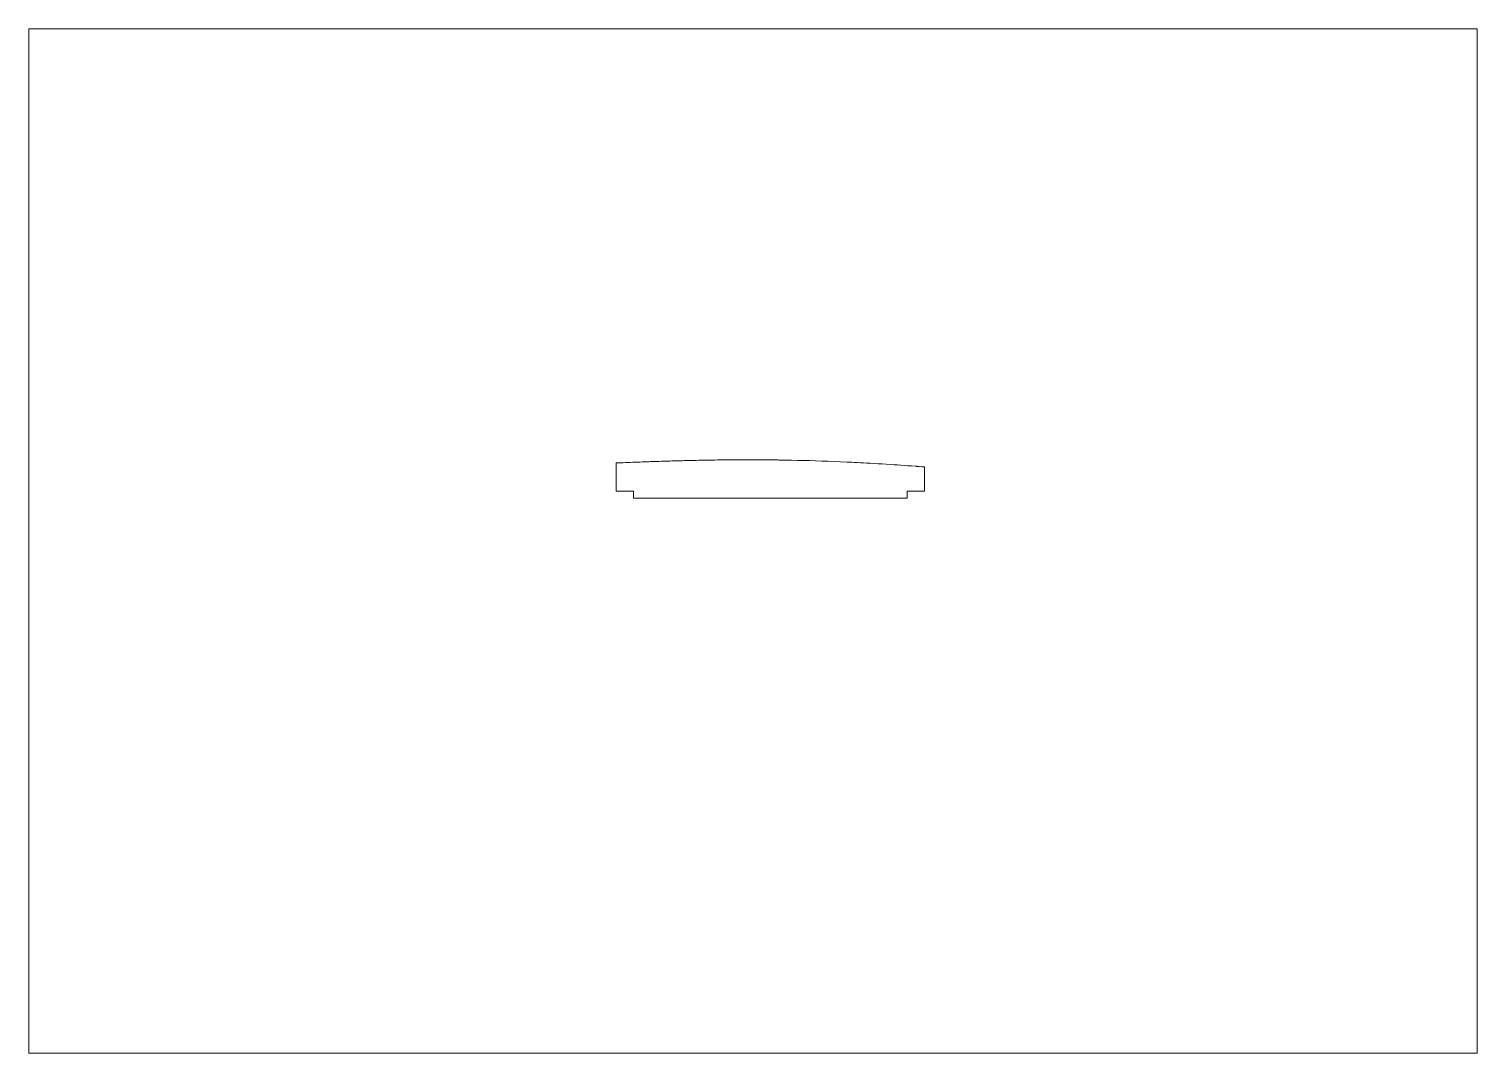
# Paper-space layout 'Sheet' of a CAD drawing. Header units: millimetres. Extents: x 0 to 420, y 0 to 297.
# The model-space entities are those that its viewports show. They can reach past a viewport. Long polylines and large blocks are cut down to what shows.
import ezdxf

# ---------------------------------------------------------------- set-up
doc = ezdxf.new("R2010")
doc.units = ezdxf.units.MM
doc.layers.add('Geometries', color=7, linetype='Continuous')

msp = doc.modelspace()

# ---------------------------------------------------------------- linework, layer by layer
at = {"layer": 'Geometries', "linetype": 'Continuous', "lineweight": 13}
for p, q in [((170.3, 171.13), (170.3, 162.94)), ((259.7, 162.94), (259.7, 169.98)), ((170.3, 162.94), (175.3, 162.94)), ((175.3, 162.94), (175.3, 160.94)), ((175.3, 160.94), (254.7, 160.94)), ((254.7, 160.94), (254.7, 162.94)), ((254.7, 162.94), (259.7, 162.94))]:
    msp.add_line(p, q, dxfattribs=at)
at = {"layer": 'Geometries', "linetype": 'Continuous', "lineweight": 13, "flags": 128}
msp.add_lwpolyline([(259.7, 169.98), (258.97, 170.04), (258.23, 170.09), (257.59, 170.14), (257.53, 170.15), (257.47, 170.15), (257.41, 170.16), (257.34, 170.16), (257.28, 170.16), (257.22, 170.17), (257.16, 170.17), (257.09, 170.18), (255.97, 170.26), (254.85, 170.34), (253.86, 170.41), (252.87, 170.48), (251.89, 170.55), (250.91, 170.62), (249.74, 170.69), (248.58, 170.77), (247.43, 170.84), (246.28, 170.91), (245.13, 170.98), (243.99, 171.04), (243.04, 171.1), (242.08, 171.15), (241.14, 171.2), (240.19, 171.25), (239.37, 171.29), (238.54, 171.33), (238.28, 171.34), (238.02, 171.35), (237.75, 171.37), (237.48, 171.38), (237.21, 171.39), (235.38, 171.47), (233.56, 171.55), (231.74, 171.62), (229.97, 171.69), (228.2, 171.74), (226.43, 171.8), (224.67, 171.85), (222.91, 171.89), (221.15, 171.93), (219.4, 171.96), (219.02, 171.97), (218.65, 171.98), (218.28, 171.98), (217.91, 171.99), (217.54, 171.99), (217.16, 172), (216.79, 172), (216.42, 172.01), (215.24, 172.02), (214.06, 172.03), (213, 172.04), (211.93, 172.05), (210.87, 172.05), (209.8, 172.05), (208.64, 172.06), (207.48, 172.05), (206.32, 172.05), (205.15, 172.05), (203.98, 172.04), (202.8, 172.03), (201.93, 172.02), (201.06, 172.01), (200.29, 172), (200.13, 172), (199.99, 172), (199.85, 172), (199.71, 172), (198.93, 171.99), (198.15, 171.97), (197.37, 171.96), (196.6, 171.95), (195.83, 171.94), (195.05, 171.92), (194.26, 171.91), (193.48, 171.89), (192.69, 171.87), (191.89, 171.85), (191.11, 171.83), (190.99, 171.83), (190.87, 171.83), (190.75, 171.83), (190.63, 171.82), (190.52, 171.82), (190.02, 171.81), (189.51, 171.79), (188.91, 171.78), (188.3, 171.76), (187.69, 171.75), (187.09, 171.73), (186.48, 171.71), (185.88, 171.69), (185.26, 171.67), (184.65, 171.66), (184.04, 171.64), (183.42, 171.62), (182.8, 171.6), (182.18, 171.58), (181.79, 171.56), (181.39, 171.55), (181.3, 171.55), (181.21, 171.54), (181.13, 171.54), (181.05, 171.54), (180.97, 171.53), (180.89, 171.53), (180.81, 171.53), (180.31, 171.51), (179.8, 171.49), (179.2, 171.47), (178.59, 171.45), (177.97, 171.43), (177.27, 171.4), (176.56, 171.38), (175.85, 171.35), (175.12, 171.32), (174.4, 171.29), (173.66, 171.27), (173.01, 171.24), (172.36, 171.21), (171.7, 171.19), (171.63, 171.18), (171.57, 171.18), (171.51, 171.18), (171.45, 171.18), (171.38, 171.17), (171.32, 171.17), (171.26, 171.17), (170.92, 171.16), (170.3, 171.13)], dxfattribs=at)

psp = doc.layouts.new('Sheet')

# ---------------------------------------------------------------- viewports
at = {"layer": '0'}
psp.add_viewport(center=(210, 148.5), size=(420, 297), view_center_point=(210, 148.5), view_height=297, dxfattribs=at)

doc.saveas('drawing.dxf')
